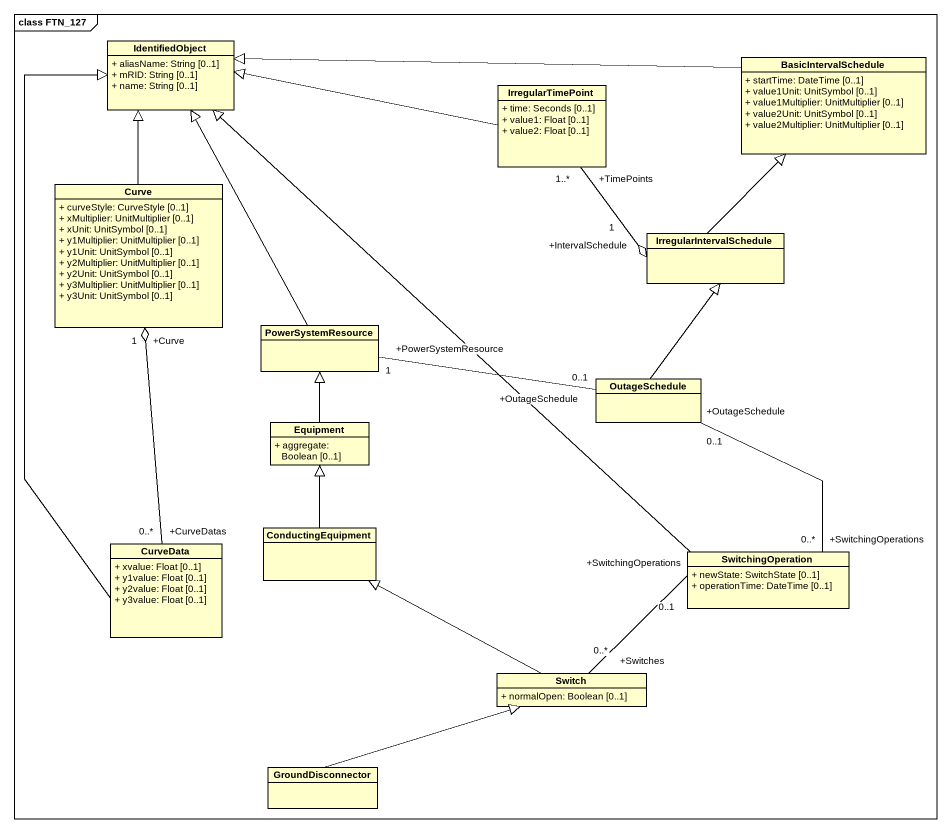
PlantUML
@startuml
mainframe class FTN_127
hide circle
hide empty members
skinparam classAttributeIconSize 0
class IdentifiedObject {
  + aliasName: String [0..1]
  + mRID: String [0..1]
  + name: String [0..1]
}
class BasicIntervalSchedule {
  + startTime: DateTime [0..1]
  + value1Unit: UnitSymbol [0..1]
  + value1Multiplier: UnitMultiplier [0..1]
  + value2Unit: UnitSymbol [0..1]
  + value2Multiplier: UnitMultiplier [0..1]
}
class IrregularTimePoint {
  + time: Seconds [0..1]
  + value1: Float [0..1]
  + value2: Float [0..1]
}
class Curve {
  + curveStyle: CurveStyle [0..1]
  + xMultiplier: UnitMultiplier [0..1]
  + xUnit: UnitSymbol [0..1]
  + y1Multiplier: UnitMultiplier [0..1]
  + y1Unit: UnitSymbol [0..1]
  + y2Multiplier: UnitMultiplier [0..1]
  + y2Unit: UnitSymbol [0..1]
  + y3Multiplier: UnitMultiplier [0..1]
  + y3Unit: UnitSymbol [0..1]
}
class IrregularIntervalSchedule
class PowerSystemResource
class OutageSchedule
class Equipment {
  + aggregate: Boolean [0..1]
}
class CurveData {
  + xvalue: Float [0..1]
  + y1value: Float [0..1]
  + y2value: Float [0..1]
  + y3value: Float [0..1]
}
class ConductingEquipment
class SwitchingOperation {
  + newState: SwitchState [0..1]
  + operationTime: DateTime [0..1]
}
class Switch {
  + normalOpen: Boolean [0..1]
}
class GroundDisconnector
BasicIntervalSchedule -left-|> IdentifiedObject
IrregularTimePoint -left-|> IdentifiedObject
Curve -up-|> IdentifiedObject
IrregularIntervalSchedule -up-|> BasicIntervalSchedule
IrregularIntervalSchedule "+IntervalSchedule\n1" o-up- "+TimePoints\n1..*" IrregularTimePoint
PowerSystemResource -up-|> IdentifiedObject
OutageSchedule -up-|> IrregularIntervalSchedule
OutageSchedule "+OutageSchedule\n0..1" -left- "+PowerSystemResource\n1" PowerSystemResource
Equipment -up-|> PowerSystemResource
CurveData -up-|> IdentifiedObject
CurveData "+CurveDatas\n0..*" -up-o "+Curve\n1" Curve
ConductingEquipment -up-|> Equipment
SwitchingOperation -up-|> IdentifiedObject
SwitchingOperation "+SwitchingOperations\n0..*" -up- "+OutageSchedule\n0..1" OutageSchedule
SwitchingOperation "+SwitchingOperations\n0..1" -left- "+Switches\n0..*" Switch
Switch -left-|> ConductingEquipment
GroundDisconnector -right-|> Switch
@enduml
